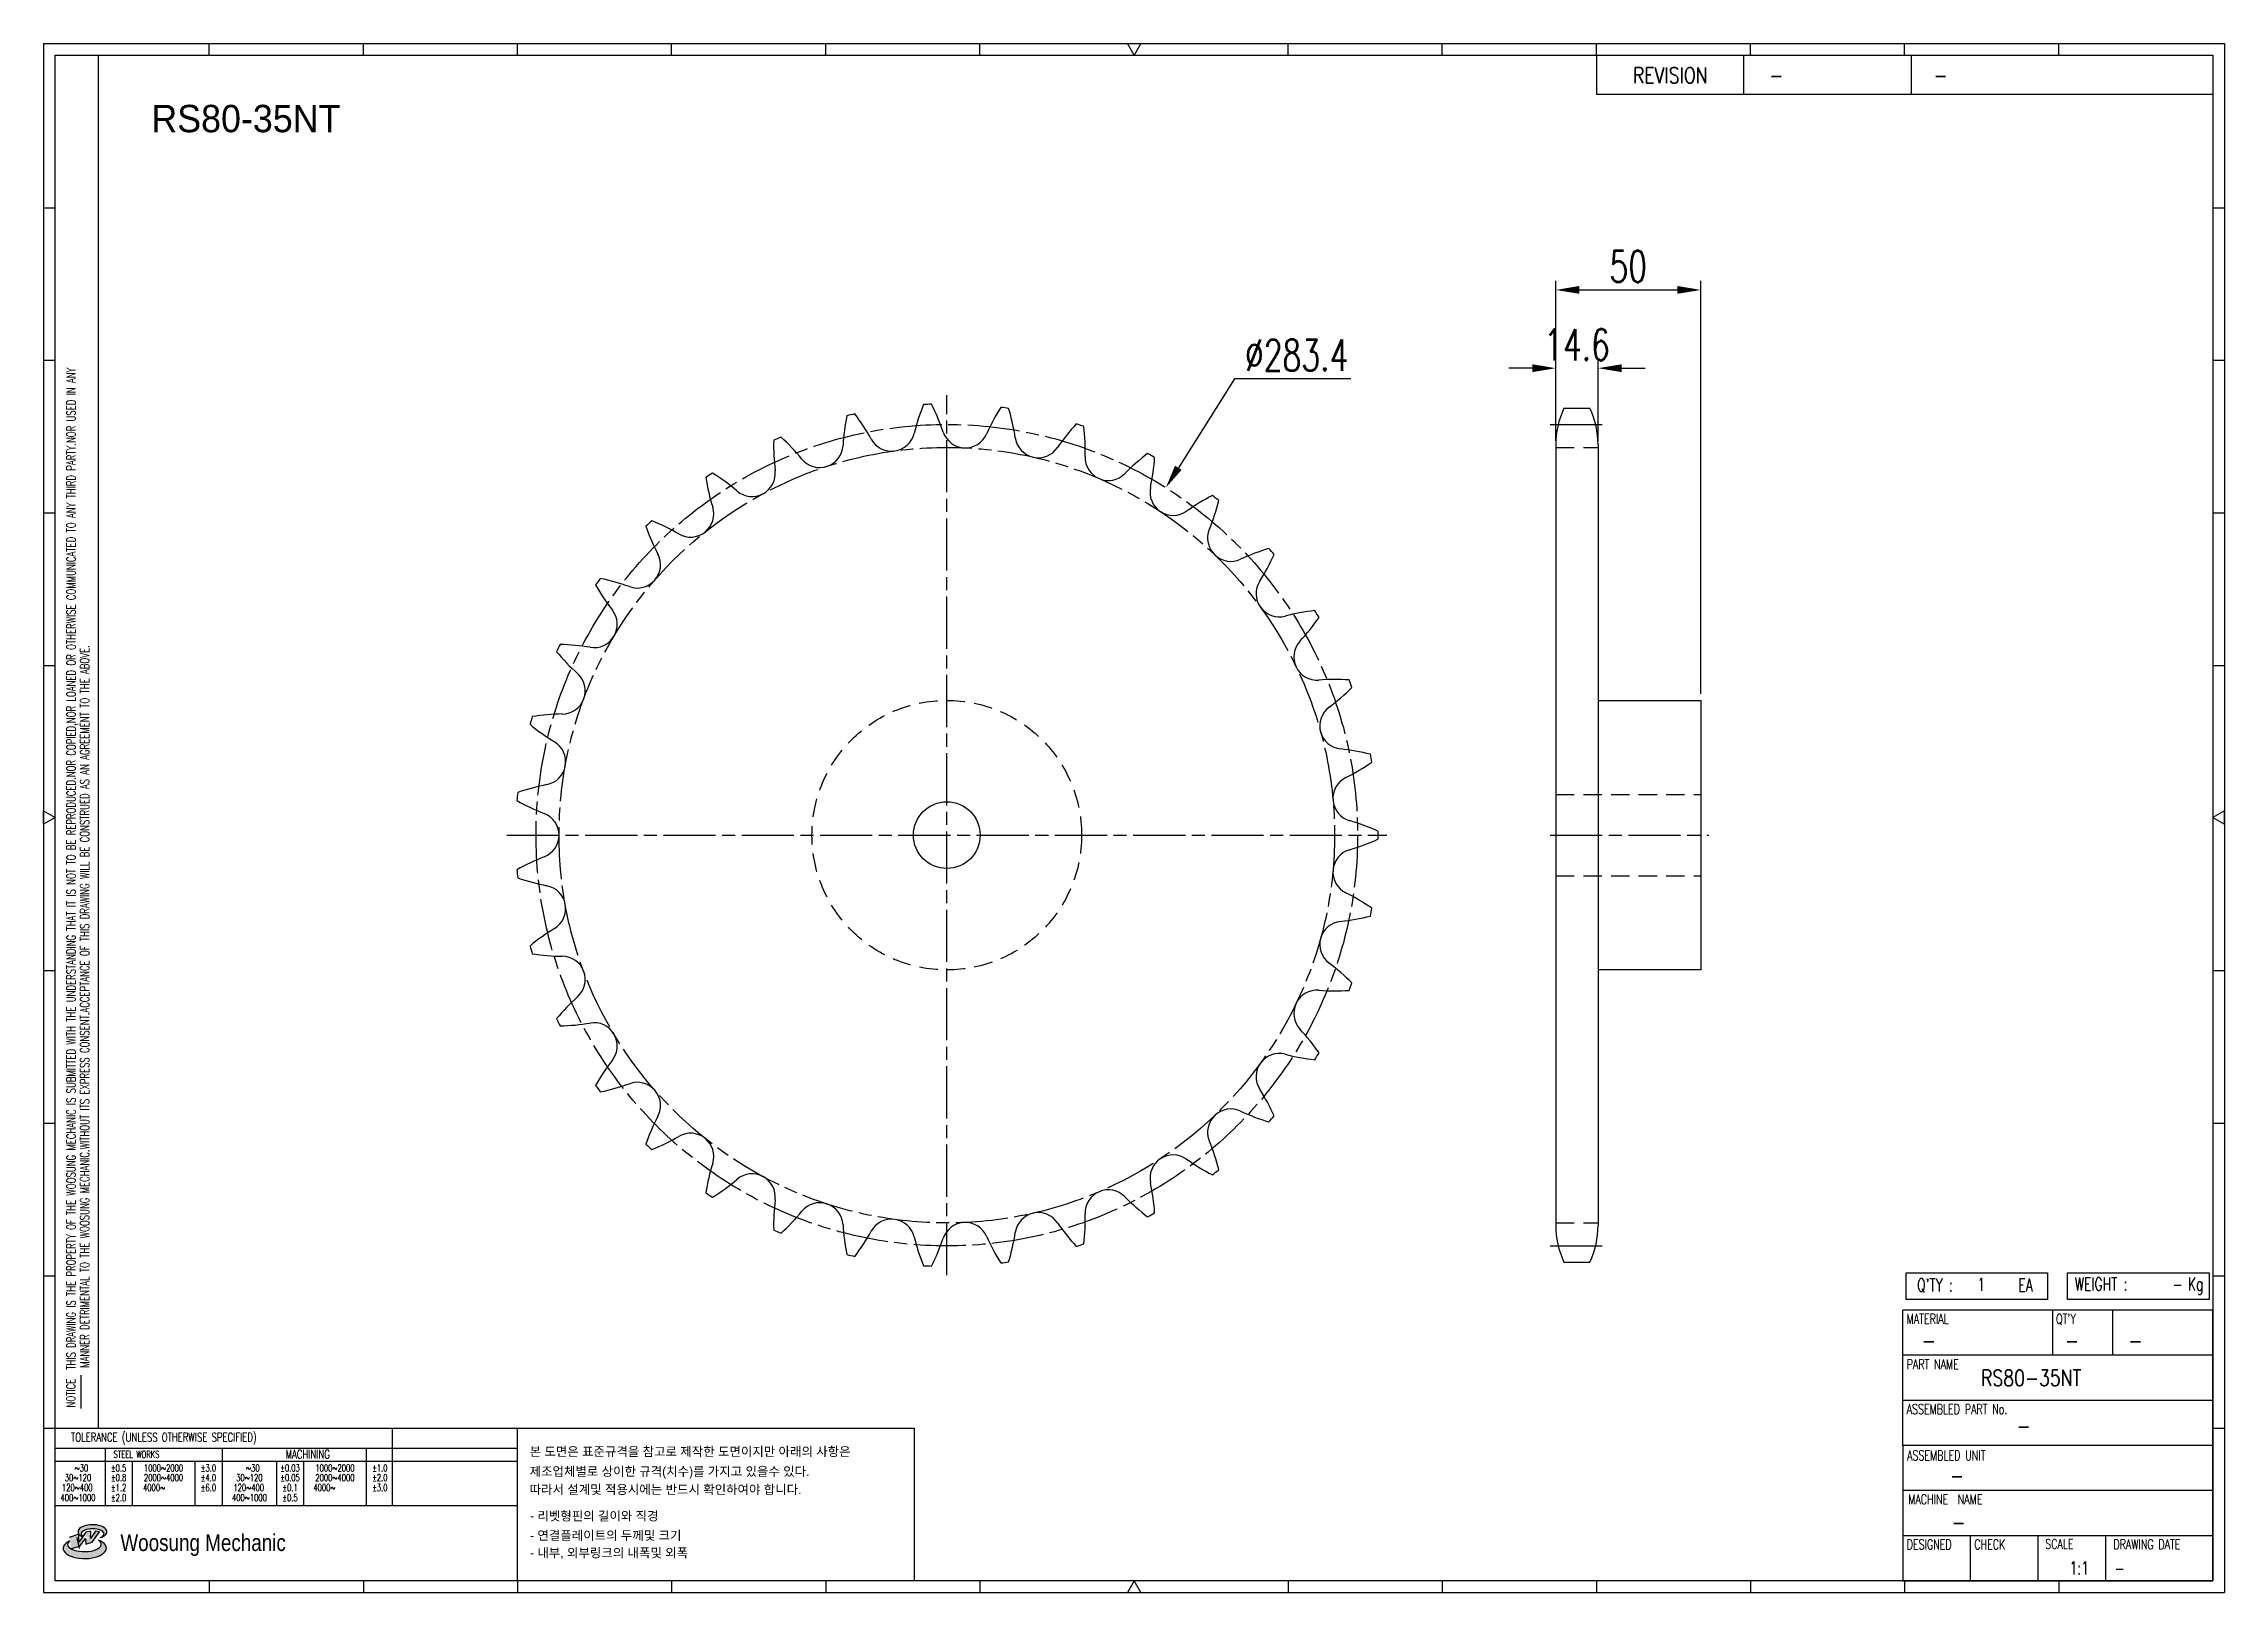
# Model space of a CAD drawing. Header units: millimetres. Extents: x 26966 to 27718, y 34 to 568.
import ezdxf
from ezdxf.enums import TextEntityAlignment as Align

# ---------------------------------------------------------------- set-up
doc = ezdxf.new("R2010")
doc.units = ezdxf.units.MM
for name, pattern in [('AM_ISO08W050', [18, 12, -1.5, 3, -1.5]), ('AM_ISO08W050x2', [9, 6, -0.75, 1.5, -0.75]), ('HIDDEN', [9.525, 6.35, -3.175])]:
    doc.linetypes.add(name, pattern=pattern)
doc.layers.get('Defpoints').update_dxf_attribs({"color": 80})
doc.layers.add('CL2', color=4, linetype='AM_ISO08W050', lineweight=25)
for name, color, linetype in [('HL', 2, 'HIDDEN'), ('LOGO', 7, 'Continuous'), ('S-DIM', 7, 'Continuous'), ('TITLE', 7, 'Continuous')]:
    doc.layers.add(name, color=color, linetype=linetype)
doc.styles.add('HAN', font='ROMANS.shx', dxfattribs={"width": 0.7, "bigfont": 'whgtxt.shx'})
doc.styles.add('HKD_ST2', font='romans.shx', dxfattribs={"width": 0.7, "height": 4, "bigfont": '@extfont2.shx'})
doc.styles.add('HSG', font='SIMPLEX.shx', dxfattribs={"width": 0.7, "bigfont": 'HSG.shx'})
doc.styles.add('MtXpl_', font='Gulim.ttf')
doc.styles.add('SLDTEXTSTYLE4', font='arial.ttf', dxfattribs={"width": 0.8})
doc.dimstyles.new('APP23', dxfattribs={"dimscale": 4.5, "dimtxt": 2.4, "dimasz": 1.8, "dimexe": 0.7, "dimexo": 0.5, "dimgap": 0.6, "dimtad": 1, "dimtoh": 1, "dimdec": 1, "dimrnd": 0.01, "dimzin": 9, "dimdsep": 46, "dimtxsty": 'HSG', "dimcen": 0, "dimclrd": 1, "dimclre": 1, "dimclrt": 256, "dimazin": 2, "dimtp": 1, "dimtm": 1, "dimtfac": 0.5, "dimtdec": 1, "dimtix": 1, "dimtofl": 0, "dimtmove": 0, "dimatfit": 3, "dimfxl": 0, "dimtvp": 1, "dimtolj": 2, "dimlwd": -1, "dimlwe": -1, "dimarcsym": 0})

# ---------------------------------------------------------------- blocks, each defined once
blk = doc.blocks.new('MASTER')
at = {"layer": 'LOGO'}
h = blk.add_hatch(color=10, dxfattribs=at)
h.paths.add_polyline_path([(1.544, 35.177), (1.554, 34.966), (1.779, 35.034), (2.054, 35.422), (1.908, 35.446), (1.728, 35.167), (1.741, 35.439), (1.547, 35.405), (1.292, 35.041), (1.295, 35.33), (0.943, 35.208), (1.03, 34.8), (1.336, 34.885)])
edge = h.paths.add_edge_path()
edge.add_ellipse((1.795, 35.421), major_axis=(-0.53, 0), ratio=0.487785, start_angle=122.36065, end_angle=403.39574)
edge.add_line((1.411, 35.244), (1.419, 35.261))
edge.add_ellipse((1.798, 35.344), major_axis=(-0.423, 0), ratio=0.444396, start_angle=131.58977, end_angle=386.19408, ccw=False)
edge = h.paths.add_edge_path()
edge.add_ellipse((1.512, 34.815), major_axis=(-0.793, 0), ratio=0.480113, start_angle=314.67633, end_angle=590.85213)
edge.add_ellipse((1.501, 34.958), major_axis=(-0.62, 0), ratio=0.43311, start_angle=331.7024, end_angle=574.42495, ccw=False)
at = {"color": 140}
for p, q in [((0, 90.118), (80.15, 90.118)), ((0, 90.118), (0, 33.191)), ((80.15, 90.118), (80.15, 33.191)), ((57.068, 89.693), (57.068, 88.246)), ((62.47, 89.693), (62.47, 88.246)), ((68.635, 89.693), (68.635, 88.246)), ((79.725, 88.246), (57.068, 88.246)), ((68.449, 43.961), (68.449, 44.936)), ((68.449, 44.936), (73.654, 44.936)), ((73.654, 44.936), (73.654, 43.961)), ((74.39, 43.961), (74.39, 44.936)), ((74.39, 44.936), (79.595, 44.936)), ((79.595, 44.936), (79.595, 43.961)), ((68.336, 38.59), (68.336, 43.563)), ((79.725, 43.563), (68.336, 43.563)), ((73.654, 43.961), (68.449, 43.961)), ((73.827, 43.563), (73.827, 41.905)), ((79.595, 43.961), (74.39, 43.961)), ((76.037, 43.563), (76.037, 41.905)), ((79.725, 38.59), (79.725, 43.563)), ((79.725, 41.905), (68.336, 41.905)), ((79.725, 40.248), (68.336, 40.248)), ((68.336, 38.59), (68.336, 33.616)), ((79.725, 38.59), (68.336, 38.59)), ((79.725, 33.616), (79.725, 38.59)), ((79.725, 36.932), (68.336, 36.932)), ((79.725, 35.274), (68.336, 35.274)), ((70.822, 33.616), (70.822, 35.274)), ((73.309, 33.616), (73.309, 35.274)), ((75.796, 33.616), (75.796, 35.274)), ((0, 33.191), (80.15, 33.191)), ((68.336, 33.616), (79.725, 33.616))]:
    blk.add_line(p, q, dxfattribs=at)
for p, q in [((6.089, 89.693), (6.089, 90.118)), ((11.753, 89.693), (11.753, 90.118)), ((17.418, 89.693), (17.418, 90.118)), ((23.082, 89.693), (23.082, 90.118)), ((28.746, 89.693), (28.746, 90.118)), ((34.411, 89.693), (34.411, 90.118)), ((45.739, 89.693), (45.739, 90.118)), ((51.404, 89.693), (51.404, 90.118)), ((57.068, 89.693), (57.068, 90.118)), ((62.732, 89.693), (62.732, 90.118)), ((68.397, 89.693), (68.397, 90.118)), ((74.061, 89.693), (74.061, 90.118)), ((0, 84.085), (0.425, 84.085)), ((79.725, 84.085), (80.15, 84.085)), ((0, 78.478), (0.425, 78.478)), ((79.725, 78.478), (80.15, 78.478)), ((0, 72.87), (0.425, 72.87)), ((79.725, 72.87), (80.15, 72.87)), ((0, 67.262), (0.425, 67.262)), ((79.725, 67.262), (80.15, 67.262)), ((0, 56.047), (0.425, 56.047)), ((79.725, 56.047), (80.15, 56.047)), ((0, 50.439), (0.425, 50.439)), ((79.725, 50.439), (80.15, 50.439)), ((0, 44.832), (0.425, 44.832)), ((79.725, 44.832), (80.15, 44.832)), ((1.377, 39.947), (1.377, 41.174)), ((0, 39.224), (0.425, 39.224)), ((79.725, 39.224), (80.15, 39.224)), ((6.089, 33.616), (6.089, 33.191)), ((11.753, 33.616), (11.753, 33.191)), ((17.418, 33.616), (17.418, 33.191)), ((23.082, 33.616), (23.082, 33.191)), ((28.746, 33.616), (28.746, 33.191)), ((34.411, 33.616), (34.411, 33.191)), ((45.739, 33.616), (45.739, 33.191)), ((51.404, 33.616), (51.404, 33.191)), ((57.068, 33.616), (57.068, 33.191)), ((62.732, 33.616), (62.732, 33.191)), ((68.397, 33.616), (68.397, 33.191)), ((74.061, 33.616), (74.061, 33.191))]:
    blk.add_line(p, q)
at = {"color": 2}
for p, q in [((2.017, 39.224), (2.017, 89.693)), ((0.425, 39.224), (17.418, 39.224)), ((0.425, 38.487), (17.418, 38.487)), ((2.257, 38.487), (2.257, 36.382)), ((6.557, 38.5), (6.557, 36.382)), ((11.857, 38.487), (11.857, 36.382)), ((12.816, 39.224), (12.816, 36.382)), ((17.418, 33.616), (17.418, 39.224)), ((0.425, 38.012), (17.418, 38.012)), ((3.257, 38.012), (3.257, 36.382)), ((5.557, 38.012), (5.557, 36.382)), ((8.557, 38.012), (8.557, 36.382)), ((9.557, 38.026), (9.557, 36.382)), ((0.425, 36.382), (17.418, 36.382))]:
    blk.add_line(p, q, dxfattribs=at)
for points in [[(40.075, 89.693), (39.83, 90.118), (40.32, 90.118)], [(0.425, 61.679), (0, 61.433), (0, 61.924)], [(79.725, 61.679), (80.15, 61.433), (80.15, 61.924)], [(40.075, 33.616), (39.83, 33.191), (40.32, 33.191)]]:
    blk.add_lwpolyline(points, close=True)
at = {"color": 140}
blk.add_lwpolyline([(0.425, 89.693), (79.725, 89.693), (79.725, 33.616), (0.425, 33.616)], close=True, dxfattribs=at)
at = {"layer": 'LOGO'}
for p, q in [((1.295, 35.33), (0.943, 35.208)), ((1.547, 35.405), (1.292, 35.041)), ((1.292, 35.041), (1.295, 35.33)), ((1.741, 35.439), (1.547, 35.405)), ((1.908, 35.446), (1.728, 35.167)), ((1.728, 35.167), (1.741, 35.439)), ((1.779, 35.034), (2.054, 35.422)), ((2.054, 35.422), (1.908, 35.446)), ((1.03, 34.8), (1.336, 34.885)), ((1.224, 35.208), (1.311, 34.8)), ((1.224, 35.208), (1.224, 35.208)), ((1.336, 34.885), (1.544, 35.177)), ((1.419, 35.261), (1.411, 35.244)), ((1.544, 35.177), (1.554, 34.966)), ((1.554, 34.966), (1.779, 35.034))]:
    blk.add_line(p, q, dxfattribs=at)
for centre, major_axis, ratio, start_param, end_param in [((1.795, 35.421), (-0.53, 0), 0.487785, 2.135596, 7.040584), ((1.798, 35.344), (-0.423, 0), 0.444396, 2.296675, 6.740358), ((1.512, 34.815), (-0.793, 0), 0.480113, 5.492138, 10.312315), ((1.501, 34.958), (-0.62, 0), 0.43311, 5.789299, 10.025607)]:
    blk.add_ellipse(centre, major_axis=major_axis, ratio=ratio, start_param=start_param, end_param=end_param, dxfattribs=at)
for s, height, style, width, p in [('REVISION', 0.5806, 'HAN', 0.8, (58.415, 88.664)), ('-', 0.581, 'HAN', 0.8, (63.426, 88.664)), ('-', 0.581, 'HAN', 0.8, (69.468, 88.664)), ("Q'TY : ", 0.4746, 'HKD_ST2', 0.7, (68.857, 44.253)), ('1', 0.475, 'HKD_ST2', 0.7, (71.071, 44.275)), ('EA', 0.4746, 'HKD_ST2', 0.7, (72.578, 44.253)), ('WEIGHT : ', 0.4746, 'HKD_ST2', 0.7, (74.65, 44.286)), ('Kg', 0.4746, 'HKD_ST2', 0.7, (78.807, 44.286)), ('-', 0.581, 'HAN', 0.8, (69.029, 42.157)), ('-', 0.581, 'HAN', 0.8, (74.289, 42.157)), ('-', 0.581, 'HAN', 0.8, (76.623, 42.157)), ('-', 0.581, 'HAN', 0.8, (72.515, 39.013)), ('-', 0.581, 'HAN', 0.8, (70.067, 37.189)), ('-', 0.581, 'HAN', 0.8, (70.126, 35.48)), ('1:1', 0.4746, 'HKD_ST2', 0.7, (74.458, 33.848)), ('-', 0.475, 'HKD_ST2', 0.7, (76.112, 33.837))]:
    blk.add_text(s, height=height, dxfattribs=dict(style=style, width=width)).set_placement(p)
at = {"color": 6, "style": 'HKD_ST2', "width": 0.7}
for s, p in [(' THIS DRAWING IS THE PROPERTY OF THE WOOSUNG MECHANIC IS SUBMITTED WITH THE UNDERSTANDING THAT IT IS NOT TO BE REPRODUCED.NOR COPIED,NOR LOANED OR OTHERWISE COMMUNICATED TO ANY THIRD PARTY.NOR USED IN ANY', (1.173, 41.217)), ('MANNER DETRIMENTAL TO THE WOOSUNG MECHANIC.WITHOUT ITS EXPRESS CONSENT.ACCEPTANCE OF THIS DRAWING WILL BE CONSTRUED AS AN AGREEMENT TO THE ABOVE.', (1.672, 41.447))]:
    blk.add_text(s, height=0.326266, rotation=90, dxfattribs=at).set_placement(p)
at = {"style": 'HKD_ST2', "width": 0.7}
blk.add_text('-', height=0.475, dxfattribs=at).set_placement((78.613, 44.286), align=Align.RIGHT)
at = {"color": 254, "style": 'HKD_ST2', "width": 0.7}
for s, height, p in [('MATERIAL', 0.3651, (68.474, 43.425)), ("QT'Y", 0.3651, (73.965, 43.425)), ('PART NAME', 0.3651, (68.474, 41.756)), ('ASSEMBLED PART No.', 0.36511, (68.474, 40.109)), ('ASSEMBLED UNIT', 0.36511, (68.49, 38.408)), ('MACHINE  NAME', 0.36511, (68.532, 36.794)), ('DESIGNED', 0.3651, (68.474, 35.136)), ('CHECK', 0.3651, (70.961, 35.136)), ('SCALE', 0.3651, (73.566, 35.153)), ('DRAWING DATE', 0.36511, (76.071, 35.141))]:
    blk.add_text(s, height=height, dxfattribs=at).set_placement(p, align=Align.TOP_LEFT)
at = {"style": 'HKD_ST2', "width": 0.7}
blk.add_text('NOTICE', height=0.3263, rotation=90, dxfattribs=at).set_placement((1.163, 39.988))
blk.add_text('TOLERANCE (UNLESS OTHERWISE SPECIFIED)', height=0.32627, dxfattribs=at).set_placement((4.417, 38.896), align=Align.MIDDLE_CENTER)
at = {"color": 4, "style": 'HKD_ST2', "width": 0.7}
for s, height, p in [('%%12630', 0.261, (1.389, 37.762)), ('1000%%1262000', 0.26101, (4.407, 37.762)), ('%%12630', 0.261, (7.689, 37.762)), ('1000%%1262000', 0.26101, (10.707, 37.762)), ('120%%126400', 0.26101, (1.237, 37.045)), ('30%%126120', 0.261, (1.263, 37.411)), ('4000%%126', 0.261, (4.061, 37.045)), ('2000%%1264000', 0.26101, (4.407, 37.411)), ('120%%126400', 0.26101, (7.537, 37.045)), ('30%%126120', 0.261, (7.563, 37.411)), ('4000%%126', 0.261, (10.321, 37.045)), ('2000%%1264000', 0.26101, (10.707, 37.411)), ('400%%1261000', 0.26101, (1.263, 36.67)), ('400%%1261000', 0.26101, (7.563, 36.67))]:
    blk.add_text(s, height=height, dxfattribs=at).set_placement(p, align=Align.MIDDLE_CENTER)
for s, height, p in [('%%P0.5', 0.261, (2.757, 37.762)), ('STEEL WORKS', 0.26101, (3.416, 38.268)), ('%%P3.0', 0.261, (6.057, 37.762)), ('%%P0.03', 0.261, (9.057, 37.762)), ('MACHINING', 0.3263, (9.707, 38.27)), ('%%P1.0', 0.261, (12.357, 37.762)), ('%%P0.8', 0.261, (2.757, 37.411)), ('%%P1.2', 0.261, (2.757, 37.045)), ('%%P4.0', 0.261, (6.057, 37.411)), ('%%P6.0', 0.261, (6.057, 37.045)), ('%%P0.05', 0.261, (9.057, 37.411)), ('%%P0.1', 0.261, (9.057, 37.045)), ('%%P2.0', 0.261, (12.357, 37.411)), ('%%P3.0', 0.261, (12.357, 37.045)), ('%%P2.0', 0.261, (2.757, 36.67)), ('%%P0.5', 0.261, (9.057, 36.67))]:
    blk.add_text(s, height=height, dxfattribs=at).set_placement(p, align=Align.MIDDLE)
at = {"color": 1, "style": 'SLDTEXTSTYLE4', "width": 0.8}
blk.add_text('Woosung Mechanic', height=0.61957, dxfattribs=at).set_placement((2.822, 34.711))
blk = doc.blocks.new('*D2')
at = {"layer": 'Defpoints', "color": 0, "transparency": 16777216}
for p in [(27501.75, 455.84), (27487.15, 428.51), (27501.75, 428.51)]:
    blk.add_point(p, dxfattribs=at)
at = {"layer": 'S-DIM', "color": 1, "transparency": 16777216}
for p, q in [((27487.15, 430.76), (27487.15, 458.99)), ((27501.75, 430.76), (27501.75, 458.99)), ((27479.05, 455.84), (27470.95, 455.84)), ((27509.85, 455.84), (27517.95, 455.84))]:
    blk.add_line(p, q, dxfattribs=at)
for points in [[(27479.05, 457.19), (27479.05, 454.49), (27487.15, 455.84)], [(27509.85, 457.19), (27509.85, 454.49), (27501.75, 455.84)]]:
    blk.add_solid(points, dxfattribs=at)
at = {"layer": 'S-DIM', "transparency": 16777216, "insert": (27494.45, 463.94), "char_height": 10.8, "attachment_point": 5, "style": 'HSG'}
blk.add_mtext('\\A2;14.6', dxfattribs=at)
blk = doc.blocks.new('*D3')
at = {"layer": 'Defpoints', "color": 0, "transparency": 16777216}
for p in [(27537.15, 482.84), (27487.15, 428.51), (27537.15, 341.27)]:
    blk.add_point(p, dxfattribs=at)
at = {"layer": 'S-DIM', "color": 1, "transparency": 16777216}
for p, q in [((27487.15, 430.76), (27487.15, 485.99)), ((27495.25, 482.84), (27529.05, 482.84)), ((27537.15, 343.52), (27537.15, 485.99))]:
    blk.add_line(p, q, dxfattribs=at)
for points in [[(27495.25, 484.19), (27495.25, 481.49), (27487.15, 482.84)], [(27529.05, 484.19), (27529.05, 481.49), (27537.15, 482.84)]]:
    blk.add_solid(points, dxfattribs=at)
at = {"layer": 'S-DIM', "transparency": 16777216, "insert": (27512.15, 490.94), "char_height": 10.8, "attachment_point": 5, "style": 'HSG'}
blk.add_mtext('\\A2;50', dxfattribs=at)
blk = doc.blocks.new('*D4')
at = {"layer": 'Defpoints', "color": 0, "transparency": 16777216}
for p in [(27352.65, 414.63), (27201.57, 174.91)]:
    blk.add_point(p, dxfattribs=at)
at = {"layer": 'S-DIM', "color": 1, "transparency": 16777216}
for p, q in [((27376.35, 452.23), (27356.97, 421.48)), ((27416.49, 452.23), (27376.35, 452.23))]:
    blk.add_line(p, q, dxfattribs=at)
blk.add_solid([(27355.83, 422.2), (27358.11, 420.76), (27352.65, 414.63)], dxfattribs=at)
at = {"layer": 'S-DIM', "transparency": 16777216, "insert": (27397.77, 460.33), "char_height": 10.8, "attachment_point": 5, "style": 'HSG'}
blk.add_mtext('\\A2;∅283.4', dxfattribs=at)

msp = doc.modelspace()

# ---------------------------------------------------------------- linework, layer by layer
for p, q in [((27489.95, 442.05), (27498.95, 442.05)), ((27487.15, 429.35), (27487.15, 160.18)), ((27501.75, 429.35), (27501.75, 160.18)), ((27501.75, 341.27), (27537.15, 341.27)), ((27537.15, 341.27), (27537.15, 248.27)), ((27537.15, 248.27), (27501.75, 248.27)), ((27489.95, 147.48), (27498.95, 147.48))]:
    msp.add_line(p, q)
at = {"color": 140}
msp.add_lwpolyline([(27129.05, 90.19), (27265.87, 90.19), (27265.87, 37.56), (27129.05, 37.56)], close=True, dxfattribs=at)
msp.add_circle((27277.11, 294.77), 11.5)
for centre, radius, start, end in [((27311.7, 425.09), 70.51, 168.24216, 176.71429), ((27277.11, 294.77), 148.73, 102.32677, 103.38752), ((27189.4, 397.17), 70.51, 29, 37.47212), ((27334.41, 416.81), 70.51, 157.95645, 166.42857), ((27277.11, 294.77), 148.73, 92.04106, 93.1018), ((27209.09, 411.19), 70.51, 18.71429, 27.18641), ((27355.29, 404.62), 70.51, 147.67073, 156.14286), ((27277.11, 294.77), 148.73, 81.75534, 82.81609), ((27230.97, 421.46), 70.51, 8.42857, 16.90069), ((27373.65, 388.9), 70.51, 137.38502, 145.85714), ((27277.11, 294.77), 148.73, 71.46963, 72.53037), ((27517.35, 429.35), 30.2, 155.13196, 180), ((27471.55, 429.35), 30.2, 0, 24.86804), ((27287.88, 429.17), 70.51, 178.52788, 187), ((27277.11, 294.77), 148.73, 112.61248, 113.67323), ((27172.52, 379.86), 70.51, 39.28571, 47.75784), ((27233.3, 429.59), 8.02, 219.28571, 356.71429), ((27258.08, 435.24), 8.02, 209, 346.42857), ((27283.47, 436.38), 8.02, 198.71429, 336.14286), ((27308.65, 432.97), 8.02, 188.42857, 325.85714), ((27254.34, 427.66), 70.51, 358.14286, 6.61498), ((27332.82, 425.12), 8.02, 178.14286, 315.57143), ((27388.9, 370.15), 70.51, 127.09931, 135.57143), ((27277.11, 294.77), 148.73, 61.18391, 62.24466), ((27278.43, 429.59), 70.51, 347.85714, 356.32927), ((27277.11, 294.77), 148.73, 122.8982, 123.95894), ((27263.7, 428.93), 70.51, 188.81359, 197.28571), ((27159.01, 359.82), 70.51, 49.57143, 58.04355), ((27209.93, 419.6), 8.02, 229.57143, 7), ((27355.2, 413.07), 8.02, 167.85714, 305.28571), ((27188.72, 405.6), 8.02, 239.85714, 17.28571), ((27400.56, 348.97), 70.51, 116.81359, 125.28571), ((27302.49, 427.19), 70.51, 337.57143, 346.04355), ((27277.11, 294.77), 148.73, 50.8982, 51.95894), ((27277.11, 294.77), 148.73, 133.18391, 134.24466), ((27239.96, 424.38), 70.51, 199.09931, 207.57143), ((27149.29, 337.69), 70.51, 59.85714, 68.32927), ((27375.07, 397.23), 8.02, 157.57143, 295), ((27170.35, 388.03), 8.02, 250.14286, 27.57143), ((27408.26, 326.06), 70.51, 106.52788, 115), ((27325.72, 420.53), 70.51, 327.28571, 335.75784), ((27277.11, 294.77), 148.73, 40.61248, 41.67323), ((27277.11, 294.77), 148.73, 143.46963, 144.53037), ((27217.42, 415.67), 70.51, 209.38502, 217.85714), ((27143.68, 314.18), 70.51, 70.14286, 78.61498), ((27391.79, 378.09), 8.02, 147.28571, 284.71429), ((27155.42, 367.47), 8.02, 260.42857, 37.85714), ((27411.74, 302.14), 70.51, 96.24216, 104.71429), ((27347.4, 409.83), 70.51, 317, 325.47212), ((27277.11, 294.77), 148.73, 30.32677, 31.38752), ((27404.83, 356.27), 8.02, 137, 274.42857), ((27277.11, 294.77), 148.73, 153.75534, 154.81609), ((27196.79, 403.06), 70.51, 219.67073, 228.14286), ((27142.36, 290.04), 70.51, 80.42857, 88.90069), ((27144.39, 344.58), 8.02, 270.71429, 48.14286), ((27410.89, 277.98), 70.51, 85.95645, 94.42857), ((27277.11, 294.77), 148.73, 20.04106, 21.1018), ((27413.76, 332.48), 8.02, 126.71429, 264.14286), ((27366.81, 395.43), 70.51, 306.71429, 315.18641), ((27277.11, 294.77), 148.73, 164.04106, 165.1018), ((27178.74, 386.98), 70.51, 229.95645, 238.42857), ((27145.37, 266.06), 70.51, 90.71429, 99.18641), ((27137.63, 320.08), 8.02, 281, 58.42857), ((27405.75, 254.36), 70.51, 75.67073, 84.14286), ((27383.35, 377.79), 70.51, 296.42857, 304.90069), ((27277.11, 294.77), 148.73, 9.75534, 10.81609), ((27277.11, 294.77), 148.73, 174.32677, 175.38752), ((27152.61, 242.99), 70.51, 101, 109.47212), ((27418.3, 307.47), 8.02, 116.42857, 253.85714), ((27163.86, 367.94), 70.51, 240.24216, 248.71429), ((27135.35, 294.77), 8.02, 291.28571, 68.71429), ((27396.46, 232.04), 70.51, 65.38502, 73.85714), ((27396.46, 357.49), 70.51, 286.14286, 294.61498), ((27277.11, 294.77), 148.73, 359.46963, 0.53037), ((27163.86, 221.6), 70.51, 111.28571, 119.75784), ((27418.3, 282.06), 8.02, 106.14286, 243.57143), ((27277.11, 294.77), 148.73, 184.61248, 185.67323), ((27152.61, 346.54), 70.51, 250.52788, 259), ((27137.63, 269.45), 8.02, 301.57143, 79), ((27383.35, 211.74), 70.51, 55.09931, 63.57143), ((27413.76, 257.05), 8.02, 95.85714, 233.28571), ((27405.75, 335.17), 70.51, 275.85714, 284.32927), ((27277.11, 294.77), 148.73, 349.18391, 350.24466), ((27178.74, 202.55), 70.51, 121.57143, 130.04355), ((27277.11, 294.77), 148.73, 194.8982, 195.95894), ((27145.37, 323.48), 70.51, 260.81359, 269.28571), ((27144.39, 244.96), 8.02, 311.85714, 89.28571), ((27366.81, 194.1), 70.51, 44.81359, 53.28571), ((27404.83, 233.26), 8.02, 85.57143, 223), ((27410.89, 311.55), 70.51, 265.57143, 274.04355), ((27277.11, 294.77), 148.73, 338.8982, 339.95894), ((27196.79, 186.47), 70.51, 131.85714, 140.32927), ((27277.11, 294.77), 148.73, 205.18391, 206.24466), ((27142.36, 299.49), 70.51, 271.09931, 279.57143), ((27155.42, 222.06), 8.02, 322.14286, 99.57143), ((27347.4, 179.7), 70.51, 34.52788, 43), ((27391.79, 211.44), 8.02, 75.28571, 212.71429), ((27411.74, 287.39), 70.51, 255.28571, 263.75784), ((27277.11, 294.77), 148.73, 328.61248, 329.67323), ((27217.42, 173.87), 70.51, 142.14286, 150.61498), ((27277.11, 294.77), 148.73, 215.46963, 216.53037), ((27143.68, 275.36), 70.51, 281.38502, 289.85714), ((27170.35, 201.5), 8.02, 332.42857, 109.85714), ((27325.72, 169), 70.51, 24.24216, 32.71429), ((27239.96, 165.15), 70.51, 152.42857, 160.90069), ((27375.07, 192.3), 8.02, 65, 202.42857), ((27408.26, 263.47), 70.51, 245, 253.47212), ((27277.11, 294.77), 148.73, 318.32677, 319.38752), ((27277.11, 294.77), 148.73, 225.75534, 226.81609), ((27149.29, 251.84), 70.51, 291.67073, 300.14286), ((27188.72, 183.94), 8.02, 342.71429, 120.14286), ((27302.49, 162.34), 70.51, 13.95645, 22.42857), ((27263.7, 160.6), 70.51, 162.71429, 171.18641), ((27355.2, 176.46), 8.02, 54.71429, 192.14286), ((27400.56, 240.56), 70.51, 234.71429, 243.18641), ((27159.01, 229.71), 70.51, 301.95645, 310.42857), ((27209.93, 169.93), 8.02, 353, 130.42857), ((27278.43, 159.94), 70.51, 3.67073, 12.14286), ((27277.11, 294.77), 148.73, 308.04106, 309.1018), ((27277.11, 294.77), 148.73, 236.04106, 237.1018), ((27287.88, 160.36), 70.51, 173, 181.47212), ((27233.3, 159.95), 8.02, 3.28571, 140.71429), ((27332.82, 164.42), 8.02, 44.42857, 181.85714), ((27388.9, 219.39), 70.51, 224.42857, 232.90069), ((27277.11, 294.77), 148.73, 246.32677, 247.38752), ((27172.52, 209.67), 70.51, 312.24216, 320.71429), ((27311.7, 164.45), 70.51, 183.28571, 191.75784), ((27189.4, 192.36), 70.51, 322.52788, 331), ((27258.08, 154.29), 8.02, 13.57143, 151), ((27283.47, 153.15), 8.02, 23.85714, 161.28571), ((27308.65, 156.56), 8.02, 34.14286, 171.57143), ((27373.65, 200.64), 70.51, 214.14286, 222.61498), ((27254.34, 161.87), 70.51, 353.38502, 1.85714), ((27277.11, 294.77), 148.73, 297.75534, 298.81609), ((27517.35, 160.18), 30.2, 180, 204.86804), ((27471.55, 160.18), 30.2, 335.13196, 0), ((27334.41, 172.72), 70.51, 193.57143, 202.04355), ((27209.09, 178.35), 70.51, 332.81359, 341.28571), ((27355.29, 184.91), 70.51, 203.85714, 212.32927), ((27230.97, 168.07), 70.51, 343.09931, 351.57143), ((27277.11, 294.77), 148.73, 287.46963, 288.53037), ((27277.11, 294.77), 148.73, 256.61248, 257.67323), ((27277.11, 294.77), 148.73, 266.8982, 267.95894), ((27277.11, 294.77), 148.73, 277.18391, 278.24466)]:
    msp.add_arc(centre, radius, start, end)
at = {"layer": 'CL2', "linetype": 'AM_ISO08W050x2', "ltscale": 3}
for p, q in [((27277.11, 143.04), (27277.11, 446.49)), ((27485.2, 436.45), (27503.69, 436.45)), ((27125.38, 294.77), (27428.84, 294.77)), ((27485.2, 294.77), (27539.96, 294.77)), ((27485.2, 153.09), (27503.69, 153.09))]:
    msp.add_line(p, q, dxfattribs=at)
for radius in [141.68, 133.74]:
    msp.add_circle((27277.11, 294.77), radius, dxfattribs=at)
at = {"layer": 'HL', "linetype": 'HIDDEN'}
for p, q in [((27487.15, 428.51), (27501.75, 428.51)), ((27487.15, 308.77), (27537.15, 308.77)), ((27487.15, 280.77), (27537.15, 280.77)), ((27487.15, 161.03), (27501.75, 161.03))]:
    msp.add_line(p, q, dxfattribs=at)
msp.add_circle((27277.11, 294.77), 46.5, dxfattribs=at)

# ---------------------------------------------------------------- block references
at = {"color": 140, "xscale": 9.384517237515507, "yscale": 9.384517237515507, "zscale": 9.384517237515507}
msp.add_blockref('MASTER', (26965.59, -277.91), dxfattribs=at)

# ---------------------------------------------------------------- texts
at = {"style": 'HAN', "width": 0.8}
msp.add_text('RS80-35NT', height=5.449, dxfattribs=at).set_placement((27633.83, 104.84))
at = {"color": 140, "style": 'MtXpl_'}
for s, p in [('본 도면은 표준규격을 참고로 제작한 도면이지만 아래의 사항은', (27133.21, 80.6)), ('제조업체별로 상이한 규격(치수)를 가지고 있을수 있다.', (27133.21, 73.75)), ('따라서 설계및 적용시에는 반드시 확인하여야 합니다.', (27133.21, 67.51)), ('- 리벳형핀의 길이와 직경', (27133.38, 58.37)), ('- 연결플레이트의 두께및 크기', (27133.38, 51.67)), ('- 내부, 외부링크의 내폭및 외폭', (27133.38, 45.66))]:
    msp.add_text(s, height=3.148, dxfattribs=at).set_placement(p)
at = {"layer": 'TITLE', "color": 254, "style": 'MtXpl_'}
msp.add_text('RS80-35NT', height=9.444, dxfattribs=at).set_placement((27002.75, 537.23))

# ---------------------------------------------------------------- dimensions: what is measured, and where the dimension line sits
at = {"layer": 'S-DIM'}
dim = msp.add_linear_dim(base=(27537.15, 482.84), p1=(27487.15, 428.51), p2=(27537.15, 341.27), dimstyle='APP23', dxfattribs=at)
dim.commit()
dim.dimension.update_dxf_attribs({"geometry": '*D3', "text_midpoint": (27512.15, 490.94)})
dim = msp.add_diameter_dim_2p(p1=(27201.57, 174.91), p2=(27352.65, 414.63), dimstyle='APP23', dxfattribs=at)
dim.commit()
dim.dimension.update_dxf_attribs({"geometry": '*D4', "text_midpoint": (27397.77, 452.23), "dimtype": 131})
dim = msp.add_linear_dim(base=(27501.75, 455.84), p1=(27487.15, 428.51), p2=(27501.75, 428.51), dimstyle='APP23', dxfattribs=at)
dim.commit()
dim.dimension.update_dxf_attribs({"geometry": '*D2', "text_midpoint": (27494.45, 455.84), "dimtype": 128})

doc.saveas('drawing.dxf')
